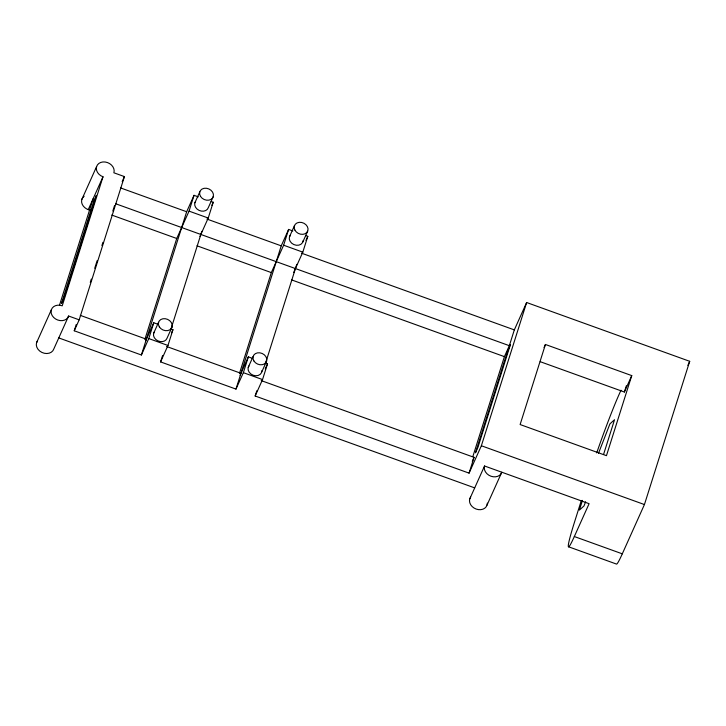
<?xml version="1.0" encoding="UTF-8"?>
<svg xmlns="http://www.w3.org/2000/svg" width="726" height="726" viewBox="0 0 726 726"><rect width="100%" height="100%" fill="white"/><g stroke="black" fill="none" stroke-linecap="round" stroke-linejoin="round"><path stroke-width="1.09" d="M59.523 305.129L93.155 198.679M158.032 324.313L153.767 322.771L148.776 338.57L141.398 354.996L74.252 330.784L79.17 319.83L124.427 176.59L113.882 172.788A9.193 7.432 24.2 0 0 107.493 162.57A9.193 7.432 24.2 0 0 96.612 166.563A9.193 7.432 24.2 0 0 103.001 176.781L62.227 305.809A9.193 7.432 24.2 0 0 51.346 309.802L36.59 342.654M74.252 330.784L76.239 324.468M90.287 282.323L91.313 279.083M94.725 268.275L97.121 260.707M101.903 245.579L102.92 242.339M112.829 211.003L114.536 205.603M144.855 339.414L176.745 238.491L189.05 211.121L194.033 195.321L198.298 196.864M141.398 354.996L186.655 211.747L194.033 195.321M252.612 358.408L248.346 356.874L243.355 372.665L235.977 389.091L160.582 361.911L162.57 355.595M171 328.942L201.846 231.304M160.582 361.911L167.96 345.485L172.951 329.695L170.819 328.923M199.959 236.449L208.235 218.036L213.217 202.245L211.094 201.474M239.435 373.518L271.324 272.595L283.63 245.216L288.621 229.425L292.877 230.959M235.977 389.091L281.234 245.851L288.621 229.425M568.44 546.742L616.401 564.038A61.274 3.385 -70.2 0 0 622.291 553.829L644.434 504.552L689.7 361.312L526.631 302.515L481.365 445.755L469.069 473.134L255.162 396.006L256.822 390.742M265.58 363.036L296.762 264.346M255.162 396.006L262.54 379.58L267.531 363.79L265.398 363.027M293.64 272.54L302.815 252.14L307.806 236.34L305.673 235.578M472.871 456.482L504.416 356.638L509.334 345.685L514.326 329.894L526.631 302.515M469.069 473.134L474.06 457.344L261.215 380.596M545.426 344.478L520.125 424.547L606.455 455.674L631.756 375.605L545.426 344.478L544.046 347.554M581.345 500.459L574.538 522.012A61.274 3.385 -70.2 0 0 574.33 536.541L622.291 553.829M582.47 500.377L579.393 510.106L583.985 505.977L585.619 501.775M603.605 454.304L614.532 419.728L609.94 423.857L598.496 453.278M540.18 361.675L624.378 392.031L626.375 385.715M81.847 199.414L96.612 166.563M88.236 209.632L103.001 176.781M122.195 181.564L124.427 176.59M79.17 319.83L68.616 316.028L53.851 348.879A9.193 7.432 24.2 0 1 41.863 352.409A9.193 7.432 24.2 0 1 37.462 340.921M194.895 202.763L199.813 191.809M145.49 341.193L153.767 322.771M213.244 196.646L208.326 207.6A7.151 5.781 24.2 0 1 198.997 210.34A7.151 5.781 24.2 0 1 195.575 201.411M153.676 333.207L158.595 322.253M211.838 205.322L213.217 202.245M172.026 327.099L167.107 338.053A7.151 5.781 24.2 0 1 157.778 340.793A7.151 5.781 24.2 0 1 154.357 331.864M171.563 332.771L172.951 329.695M289.656 236.377L294.575 225.423M240.07 375.288L248.346 356.874M302.724 242.185L307.642 231.231M248.256 367.311L253.174 356.357M305.955 240.451L307.806 236.34M261.687 372.148L266.605 361.203M265.226 368.926L267.531 363.79M472.263 461.328L474.06 457.344M469.776 498.844L484.541 465.992L589.095 503.69L574.33 536.541M487.037 505.069L501.802 472.218A9.193 7.432 24.2 0 1 490.93 476.211A9.193 7.432 24.2 0 1 484.541 465.992M620.975 390.216L619.596 393.292A61.274 3.385 -70.2 0 0 596.708 452.897M624.378 392.031L631.756 375.605M687.858 365.414L689.7 361.312M189.05 211.121L208.235 218.036M283.63 245.216L302.815 252.14M120.57 187.925L186.655 211.747M206.901 219.052L281.234 245.851M301.481 253.156L514.326 329.894M115.588 203.716L509.334 345.685M111.731 215.05L176.745 238.491M196.991 245.796L271.324 272.595M291.571 279.891L504.416 356.638M481.365 445.755L644.434 504.552M148.776 338.57L167.96 345.485M243.355 372.665L262.54 379.58M80.305 315.374L146.38 339.196M166.626 346.502L240.959 373.3M58.779 337.926L474.695 487.89M90.55 210.195A9.193 7.432 24.2 0 1 82.265 204.378A9.193 7.432 24.2 0 1 84.125 196.274M261.904 370.641A7.151 5.781 24.2 0 1 253.22 375.26A7.151 5.781 24.2 0 1 248.936 365.958M303.105 240.714A7.151 5.781 24.2 0 1 293.849 244.571A7.151 5.781 24.2 0 1 290.482 235.106M487.327 503.118A9.193 7.432 24.2 0 1 476.165 509.062A9.193 7.432 24.2 0 1 470.648 497.11M68.616 316.028A9.193 7.432 24.2 0 1 57.735 320.021A9.193 7.432 24.2 0 1 51.346 309.802M93.908 200.921L61.474 303.568L63.933 298.096L96.376 195.439L93.908 200.921M507.919 350.186L475.476 452.842L477.935 447.361L510.378 344.714L507.919 350.186M200.548 196.428A7.151 5.781 24.2 0 0 212.564 197.998A7.151 5.781 24.2 0 0 206.474 188.261A7.151 5.781 24.2 0 0 200.548 196.428M294.838 230.015A7.151 5.781 24.2 0 0 306.817 232.501A7.151 5.781 24.2 0 0 301.68 222.465A7.151 5.781 24.2 0 0 294.838 230.015M159.33 326.872A7.151 5.781 24.2 0 0 171.345 328.451A7.151 5.781 24.2 0 0 165.256 318.714A7.151 5.781 24.2 0 0 159.33 326.872M253.909 360.976A7.151 5.781 24.2 0 0 265.925 362.546A7.151 5.781 24.2 0 0 259.835 352.818A7.151 5.781 24.2 0 0 253.909 360.976"/></g></svg>
